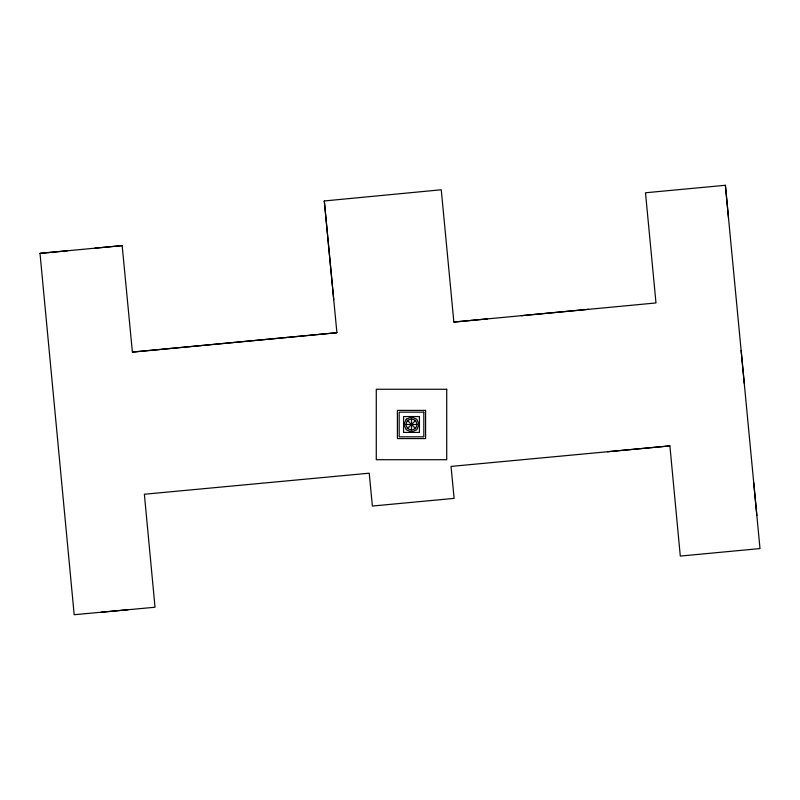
<?xml version="1.0" encoding="UTF-8"?>
<svg xmlns="http://www.w3.org/2000/svg" width="800" height="800" viewBox="0 0 800 800"><rect width="100%" height="100%" fill="white"/><g stroke="black" fill="none" stroke-linecap="round" stroke-linejoin="round"><path stroke-width="1.2" d="M405.77 424.49L407.44 420.44L411.5 418.76L415.55 420.44L417.22 424.49L415.55 428.54L411.5 430.22L407.44 428.54L405.77 424.49L411.32 424.49M407.44 428.54L411.37 424.61M411.62 424.37L415.55 420.44M324.3 200.96L441.26 189.77L453.86 322.06L655.98 302.95L645.5 192.77L725.39 185.28L760 548.58L680.3 556.07L669.9 445.89L451.04 466.41L454.12 498.38L372.39 506.04L369.22 473.19L144.37 494.24L155.02 607.24L74.18 614.72L40 253.36L122.17 245.61L132.39 352.09L336.9 332.72L324.3 200.96L333.74 299.77M132.39 352.09L336.9 332.72M453.86 322.06L487.54 318.87M521.23 315.69L588.61 309.31M40 253.36L67.39 250.78M94.78 248.19L122.17 245.61M607.37 451.75L669.9 445.89M101.12 612.24L128.07 609.73M411.67 424.49L417.22 424.49M407.44 420.44L411.37 424.37M411.62 424.61L415.55 428.54M741.12 350.42L744.27 383.44M725.39 185.28L728.53 218.31M753.7 482.53L756.86 515.55M411.5 418.76L411.5 424.31M411.5 424.66L411.5 430.22M410.99 423.99L410.99 424.99L412 424.99L412 423.99L410.99 423.99M406.2 419.2L404.01 424.49L406.2 429.78L411.5 431.97L416.79 429.78L418.98 424.49L416.79 419.2L411.5 417L406.2 419.2M446.72 389.26L376.27 389.26L376.27 459.72L446.72 459.72L446.72 389.26M425.59 410.4L397.4 410.4L397.4 438.58L425.59 438.58L425.59 410.4M423.82 412.15L399.17 412.15L399.17 436.82L423.82 436.82L423.82 412.15M419.42 416.56L403.57 416.56L403.57 432.42L419.42 432.42L419.42 416.56"/></g></svg>
